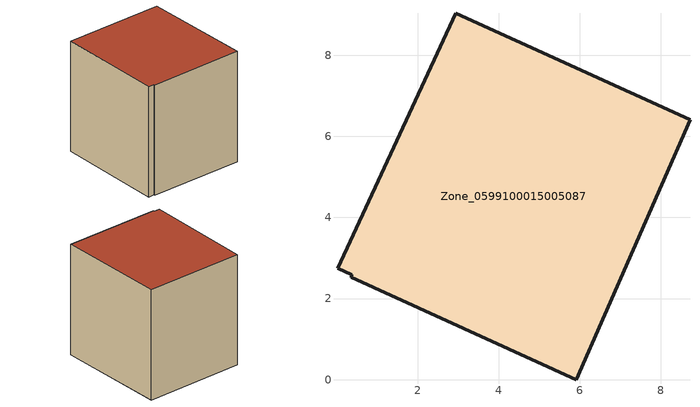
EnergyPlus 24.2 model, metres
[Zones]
Zone_0599100015005087
 floor ground (C_G): 0.03,2.75 2.94,9.03 8.72,6.4 5.92,0 0.37,2.53 0.38,2.59 z0.87
 wall outside (C_F): 5.92,0 8.72,6.4 2.94,9.03 0.03,2.75 0.38,2.59 0.37,2.53 5.92,0 z0.87:7.99
 roof outside (C_R): 2.94,9.03 0.03,2.75 0.38,2.59 0.37,2.53 5.92,0 8.72,6.4 z7.99
[BUILDING]
Pand.0599100015005087: North Axis=0; Terrain=City; Loads Convergence Tolerance Value=0.04; Temperature Convergence Tolerance Value=0.4; Solar Distribution=FullExterior; Maximum Number of Warmup Days=25; Minimum Number of Warmup Days=1
[Site:Location]
Rotterdam.The.Hague.AP_ZH_NLD Design_Conditions: Latitude=51.96; Longitude=4.45; Time Zone=1; Elevation=-4.5
[SITE:GROUNDTEMPERATURE:BUILDINGSURFACE]
18, 18, 18, 18, 18, 18, 18, 18, 18, 18, 18, 18
[MATERIAL] Thermal Absorptance=0.9; Solar Absorptance=0.7; Visible Absorptance=0.7
Name | Roughness | Thickness | Conductivity | Density | Specific Heat
G.TI.1965-1974 | MediumSmooth | 0.15 | 0.882353 | 540 | 1210
F.TI.1965-1974 | Rough | 0.3 | 0.697674 | 1920 | 840
R.TI.1965-1974 | MediumRough | 0.2 | 0.232558 | 1500 | 1000
[CONSTRUCTION]
C_G: G.TI.1965-1974
C_F: F.TI.1965-1974
C_R: R.TI.1965-1974
[ZONE]
Zone_0599100015005087: Type=1; Multiplier=1; Ceiling Height=Autocalculate; Volume=Autocalculate; Floor Area=autocalculate; Part of Total Floor Area=Yes
[ZONEINFILTRATION:DESIGNFLOWRATE]
Infil_Zone_0599100015005087: Zone or ZoneList or Space or SpaceList=Zone_0599100015005087; Schedule=AlwaysOn; Design Flow Rate Calculation Method=Flow/Area; Flow Rate per Floor Area=0.003; Constant Term Coefficient=1; Temperature Term Coefficient=0; Velocity Term Coefficient=0; Velocity Squared Term Coefficient=0
[HVACTEMPLATE:ZONE:IDEALLOADSAIRSYSTEM]
Zone_0599100015005087: Maximum Heating Supply Air Temperature=50; Minimum Cooling Supply Air Temperature=13; Maximum Heating Supply Air Humidity Ratio=0.0156; Minimum Cooling Supply Air Humidity Ratio=0.0077; Heating Limit=NoLimit; Cooling Limit=NoLimit; Dehumidification Control Type=ConstantSensibleHeatRatio; Cooling Sensible Heat Ratio=0.7; Dehumidification Setpoint=60; Humidification Control Type=None; Humidification Setpoint=30; Outdoor Air Method=None; Outdoor Air Flow Rate per Person=0.00944; Outdoor Air Flow Rate per Zone Floor Area=0; Outdoor Air Flow Rate per Zone=0; Demand Controlled Ventilation Type=None; Outdoor Air Economizer Type=NoEconomizer; Heat Recovery Type=None; Sensible Heat Recovery Effectiveness=0.7; Latent Heat Recovery Effectiveness=0.65
[ZONECONTROL:THERMOSTAT]
ThermostatControl_Zone_0599100015005087: Zone or ZoneList=Zone_0599100015005087; Control Type Schedule=DualSetpointControlType; Control 1=Thermostat_Zone_0599100015005087; Temperature Difference Between Cutout And Setpoint=0
[THERMOSTATSETPOINT:DUALSETPOINT]
Thermostat_Zone_0599100015005087: Heating Setpoint Temperature Schedule=HeatingSetpoint_Zone_0599100015005087; Cooling Setpoint Temperature Schedule=CoolingSetpoint_Zone_0599100015005087
[SCHEDULE:COMPACT]
HeatingSetpoint_Zone_0599100015005087: Through: 12/31, For: AllDays, Until: 24:00, 21
CoolingSetpoint_Zone_0599100015005087: Through: 12/31, For: AllDays, Until: 24:00, 24
DualSetpointControlType: Through: 12/31, For: AllDays, Until: 24:00, 4
AlwaysOn: Through: 12/31, For: AllDays, Until: 24:00, 1
